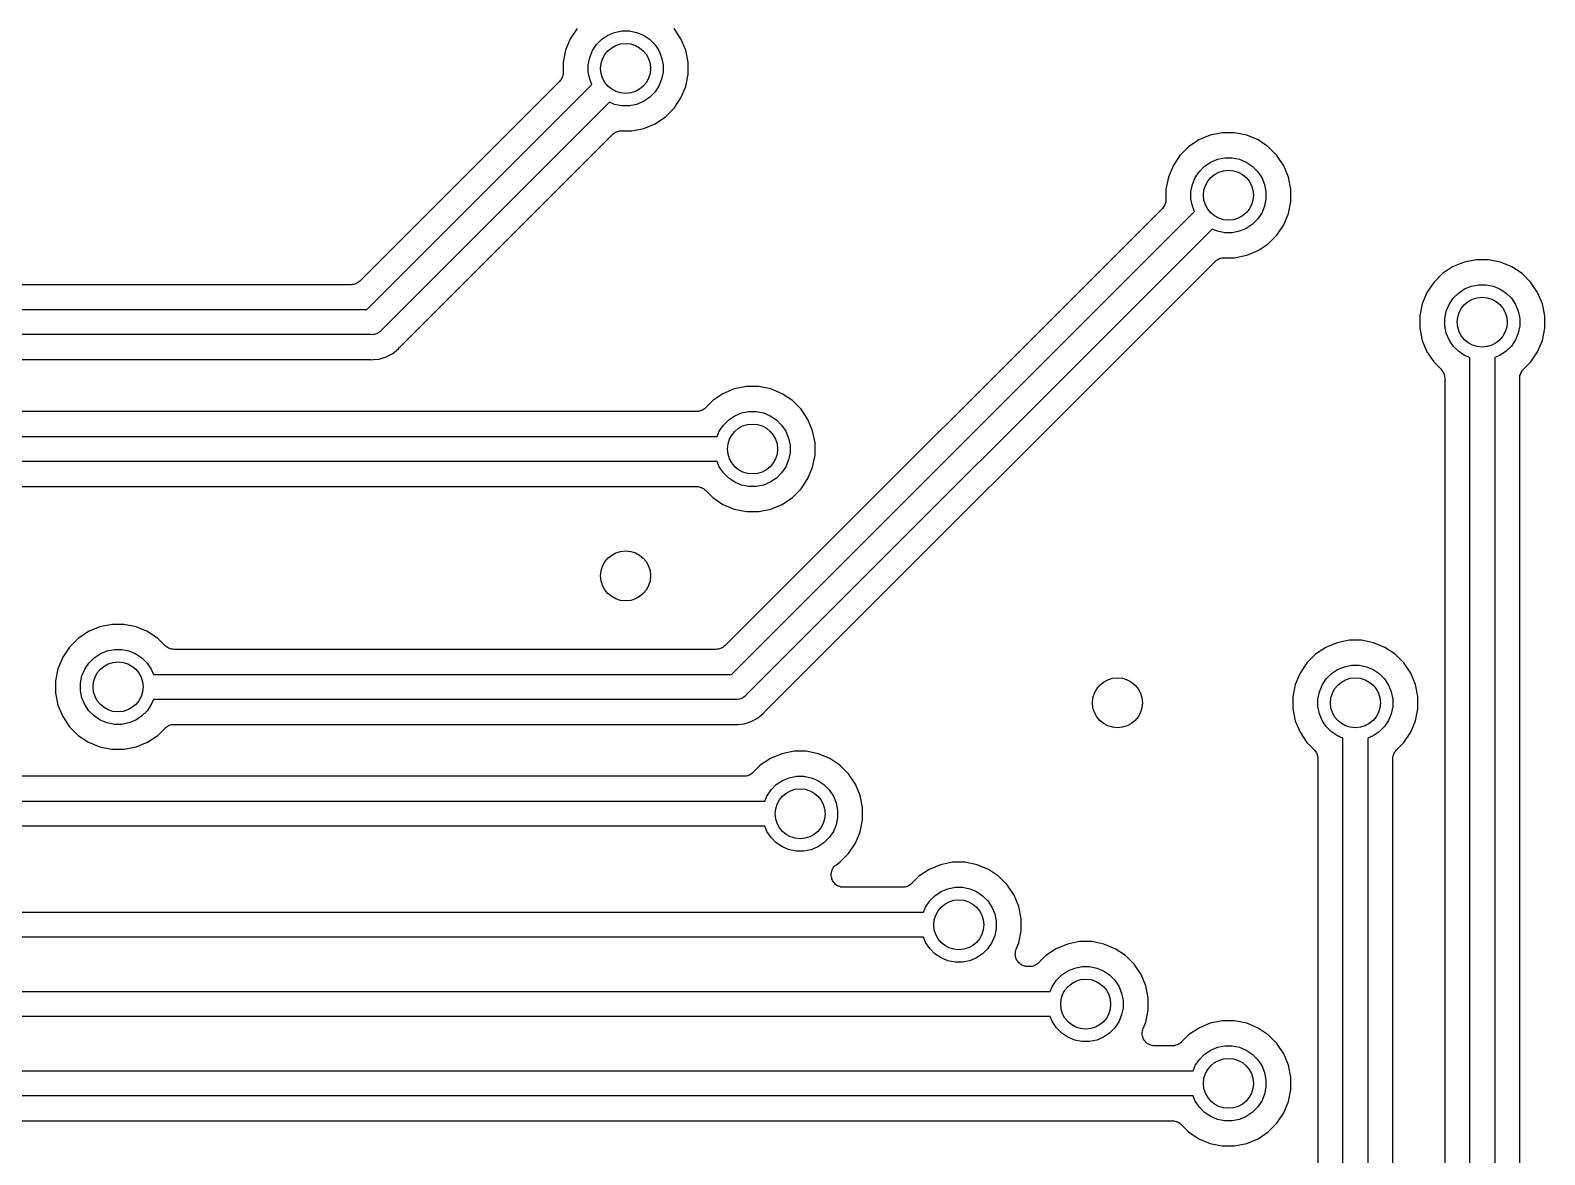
# Model space of a CAD drawing. Extents: x 49 to 143, y -158 to -38.
# Drawn here: x 98.61 to 110.74, y -99.38 to -90.37 of the extents above; entities that cross this region are included whole.
import ezdxf

# ---------------------------------------------------------------- set-up
doc = ezdxf.new("R2010")
doc.units = 0
doc.layers.add('BLACK', color=7, linetype='CONTINUOUS')

msp = doc.modelspace()

# ---------------------------------------------------------------- linework, layer by layer
at = {"layer": 'BLACK', "linetype": 'CONTINUOUS'}
for p, q in [((102.935, -90.4412), (102.897, -90.5322)), ((102.99, -90.3593), (102.935, -90.4412)), ((103.145, -90.4868), (103.187, -90.445)), ((103.187, -90.445), (103.236, -90.4121)), ((103.236, -90.4121), (103.29, -90.3895)), ((103.29, -90.3895), (103.348, -90.378)), ((103.348, -90.378), (103.408, -90.378)), ((103.408, -90.378), (103.466, -90.3895)), ((103.466, -90.3895), (103.52, -90.4121)), ((103.52, -90.4121), (103.569, -90.445)), ((103.569, -90.445), (103.611, -90.4868)), ((103.821, -90.4412), (103.766, -90.3593)), ((103.859, -90.5322), (103.821, -90.4412)), ((102.897, -90.5322), (102.878, -90.6288)), ((103.09, -90.5905), (103.112, -90.5359)), ((103.112, -90.5359), (103.145, -90.4868)), ((103.611, -90.4868), (103.644, -90.5359)), ((103.644, -90.5359), (103.666, -90.5905)), ((103.878, -90.6288), (103.859, -90.5322)), ((102.878, -90.6288), (102.878, -90.7123)), ((103.078, -90.6485), (103.09, -90.5905)), ((103.078, -90.7075), (103.078, -90.6485)), ((103.666, -90.5905), (103.678, -90.6485)), ((103.678, -90.6485), (103.678, -90.7075)), ((103.878, -90.7272), (103.878, -90.6288)), ((102.849, -90.783), (101.251, -92.3807)), ((101.305, -92.61), (103.107, -90.8076)), ((102.855, -90.7759), (102.849, -90.783)), ((102.861, -90.7688), (102.855, -90.7759)), ((102.865, -90.7598), (102.861, -90.7679)), ((102.861, -90.7679), (102.861, -90.7684)), ((102.861, -90.7684), (102.861, -90.7688)), ((102.87, -90.7517), (102.865, -90.7598)), ((102.873, -90.7419), (102.87, -90.7507)), ((102.87, -90.7507), (102.87, -90.7512)), ((102.87, -90.7512), (102.87, -90.7517)), ((102.876, -90.7331), (102.873, -90.7419)), ((102.877, -90.7229), (102.876, -90.7321)), ((102.876, -90.7321), (102.876, -90.7326)), ((102.876, -90.7326), (102.876, -90.7331)), ((102.878, -90.7137), (102.877, -90.7229)), ((102.878, -90.7123), (102.878, -90.7126)), ((102.878, -90.7126), (102.878, -90.7127)), ((102.878, -90.7127), (102.878, -90.7127)), ((102.878, -90.7127), (102.878, -90.7137)), ((103.09, -90.7655), (103.078, -90.7075)), ((103.107, -90.8076), (103.09, -90.7655)), ((103.666, -90.7655), (103.644, -90.8201)), ((103.678, -90.7075), (103.666, -90.7655)), ((103.859, -90.8238), (103.878, -90.7272)), ((103.569, -90.911), (103.52, -90.9439)), ((103.611, -90.8692), (103.569, -90.911)), ((103.644, -90.8201), (103.611, -90.8692)), ((103.766, -90.9967), (103.821, -90.9148)), ((103.821, -90.9148), (103.859, -90.8238)), ((103.248, -90.949), (101.42, -92.7772)), ((103.29, -90.9665), (103.248, -90.949)), ((103.348, -90.978), (103.29, -90.9665)), ((103.408, -90.978), (103.348, -90.978)), ((103.466, -90.9665), (103.408, -90.978)), ((103.52, -90.9439), (103.466, -90.9665)), ((103.697, -91.0664), (103.766, -90.9967)), ((103.427, -91.178), (103.524, -91.1588)), ((103.524, -91.1588), (103.615, -91.1211)), ((103.615, -91.1211), (103.697, -91.0664)), ((101.572, -92.9082), (103.273, -91.2073)), ((103.273, -91.207), (103.274, -91.2063)), ((103.273, -91.2071), (103.273, -91.207)), ((103.273, -91.207), (103.273, -91.207)), ((103.273, -91.2073), (103.273, -91.2071)), ((103.274, -91.2063), (103.281, -91.2005)), ((103.281, -91.2005), (103.288, -91.1947)), ((103.288, -91.1947), (103.289, -91.1945)), ((103.289, -91.1941), (103.297, -91.1899)), ((103.289, -91.1945), (103.289, -91.1941)), ((103.297, -91.1899), (103.306, -91.1855)), ((103.306, -91.1854), (103.307, -91.1852)), ((103.306, -91.1855), (103.306, -91.1854)), ((103.307, -91.1852), (103.315, -91.1826)), ((103.315, -91.1826), (103.324, -91.1799)), ((103.324, -91.1799), (103.325, -91.1799)), ((103.325, -91.1797), (103.334, -91.1789)), ((103.325, -91.1799), (103.325, -91.1797)), ((103.334, -91.1789), (103.344, -91.178)), ((103.344, -91.178), (103.427, -91.178)), ((107.967, -91.2509), (107.885, -91.3056)), ((108.058, -91.2132), (107.967, -91.2509)), ((108.155, -91.194), (108.058, -91.2132)), ((108.253, -91.194), (108.155, -91.194)), ((108.35, -91.2132), (108.253, -91.194)), ((108.441, -91.2509), (108.35, -91.2132)), ((108.523, -91.3056), (108.441, -91.2509)), ((107.816, -91.3753), (107.761, -91.4572)), ((107.885, -91.3056), (107.816, -91.3753)), ((108.062, -91.4282), (108.116, -91.4055)), ((108.116, -91.4055), (108.174, -91.394)), ((108.174, -91.394), (108.234, -91.394)), ((108.234, -91.394), (108.292, -91.4055)), ((108.292, -91.4055), (108.346, -91.4282)), ((108.592, -91.3753), (108.523, -91.3056)), ((108.647, -91.4572), (108.592, -91.3753)), ((107.761, -91.4572), (107.723, -91.5482)), ((107.938, -91.5519), (107.971, -91.5028)), ((107.971, -91.5028), (108.013, -91.461)), ((108.013, -91.461), (108.062, -91.4282)), ((108.346, -91.4282), (108.395, -91.461)), ((108.395, -91.461), (108.437, -91.5028)), ((108.437, -91.5028), (108.47, -91.5519)), ((108.685, -91.5482), (108.647, -91.4572)), ((107.723, -91.5482), (107.704, -91.6448)), ((107.704, -91.6448), (107.704, -91.7283)), ((107.904, -91.6645), (107.916, -91.6065)), ((107.916, -91.6065), (107.938, -91.5519)), ((108.47, -91.5519), (108.492, -91.6065)), ((108.492, -91.6065), (108.504, -91.6645)), ((108.704, -91.6448), (108.685, -91.5482)), ((108.704, -91.7433), (108.704, -91.6448)), ((107.691, -91.7758), (107.687, -91.784)), ((107.696, -91.7677), (107.691, -91.7758)), ((107.699, -91.7579), (107.696, -91.7668)), ((107.696, -91.7668), (107.696, -91.7672)), ((107.696, -91.7672), (107.696, -91.7677)), ((107.702, -91.7491), (107.699, -91.7579)), ((107.703, -91.7389), (107.702, -91.7481)), ((107.702, -91.7481), (107.702, -91.7486)), ((107.702, -91.7486), (107.702, -91.7491)), ((107.704, -91.7297), (107.703, -91.7389)), ((107.704, -91.7283), (107.704, -91.7287)), ((107.704, -91.7287), (107.704, -91.7287)), ((107.704, -91.7287), (107.704, -91.7287)), ((107.704, -91.7287), (107.704, -91.7297)), ((107.904, -91.7236), (107.904, -91.6645)), ((107.916, -91.7815), (107.904, -91.7236)), ((107.933, -91.8236), (107.916, -91.7815)), ((108.492, -91.7815), (108.47, -91.8361)), ((108.504, -91.7236), (108.492, -91.7815)), ((108.504, -91.6645), (108.504, -91.7236)), ((108.685, -91.8399), (108.704, -91.7433)), ((107.675, -91.799), (104.172, -95.3017)), ((104.226, -95.531), (107.933, -91.8236)), ((107.681, -91.7919), (107.675, -91.799)), ((107.687, -91.7848), (107.681, -91.7919)), ((107.687, -91.784), (107.687, -91.7844)), ((107.687, -91.7844), (107.687, -91.7848)), ((108.437, -91.8852), (108.395, -91.927)), ((108.47, -91.8361), (108.437, -91.8852)), ((108.647, -91.9308), (108.685, -91.8399)), ((108.074, -91.965), (104.341, -95.6982)), ((108.116, -91.9825), (108.074, -91.965)), ((108.174, -91.994), (108.116, -91.9825)), ((108.234, -91.994), (108.174, -91.994)), ((108.292, -91.9825), (108.234, -91.994)), ((108.346, -91.9599), (108.292, -91.9825)), ((108.395, -91.927), (108.346, -91.9599)), ((108.523, -92.0824), (108.592, -92.0127)), ((108.592, -92.0127), (108.647, -91.9308)), ((108.35, -92.1748), (108.441, -92.1371)), ((108.441, -92.1371), (108.523, -92.0824)), ((104.493, -95.8292), (108.099, -92.2233)), ((108.099, -92.223), (108.1, -92.2223)), ((108.099, -92.2231), (108.099, -92.223)), ((108.099, -92.2233), (108.099, -92.2231)), ((108.099, -92.2231), (108.099, -92.2231)), ((108.1, -92.2223), (108.107, -92.2166)), ((108.107, -92.2166), (108.114, -92.2107)), ((108.114, -92.2107), (108.115, -92.2105)), ((108.115, -92.2101), (108.123, -92.2059)), ((108.115, -92.2105), (108.115, -92.2101)), ((108.123, -92.2059), (108.132, -92.2016)), ((108.132, -92.2014), (108.133, -92.2012)), ((108.132, -92.2016), (108.132, -92.2014)), ((108.133, -92.2012), (108.141, -92.1986)), ((108.141, -92.1986), (108.15, -92.1959)), ((108.15, -92.1959), (108.151, -92.1959)), ((108.151, -92.1957), (108.16, -92.1949)), ((108.151, -92.1959), (108.151, -92.1957)), ((108.16, -92.1949), (108.17, -92.194)), ((108.17, -92.194), (108.253, -92.194)), ((108.253, -92.194), (108.35, -92.1748)), ((110.09, -92.2292), (109.999, -92.2669)), ((110.187, -92.21), (110.09, -92.2292)), ((110.285, -92.21), (110.187, -92.21)), ((110.382, -92.2292), (110.285, -92.21)), ((110.473, -92.2669), (110.382, -92.2292)), ((101.243, -92.3875), (101.236, -92.3933)), ((101.25, -92.3817), (101.243, -92.3875)), ((101.251, -92.381), (101.25, -92.3817)), ((101.251, -92.3807), (101.251, -92.3809)), ((101.251, -92.3809), (101.251, -92.381)), ((101.251, -92.381), (101.251, -92.381)), ((109.917, -92.3216), (109.848, -92.3913)), ((109.999, -92.2669), (109.917, -92.3216)), ((110.555, -92.3216), (110.473, -92.2669)), ((110.624, -92.3913), (110.555, -92.3216)), ((101.18, -92.41), (97.2225, -92.41)), ((101.19, -92.4091), (101.18, -92.41)), ((101.199, -92.4083), (101.19, -92.4091)), ((101.2, -92.4081), (101.199, -92.4081)), ((101.199, -92.4081), (101.199, -92.4083)), ((101.209, -92.4054), (101.2, -92.4081)), ((101.217, -92.4028), (101.209, -92.4054)), ((101.218, -92.4026), (101.217, -92.4028)), ((101.227, -92.3981), (101.218, -92.4025)), ((101.218, -92.4025), (101.218, -92.4026)), ((101.235, -92.3939), (101.227, -92.3981)), ((101.236, -92.3933), (101.235, -92.3935)), ((101.235, -92.3935), (101.235, -92.3939)), ((109.793, -92.4732), (109.755, -92.5642)), ((109.848, -92.3913), (109.793, -92.4732)), ((110.003, -92.5188), (110.045, -92.477)), ((110.045, -92.477), (110.094, -92.4441)), ((110.094, -92.4441), (110.148, -92.4215)), ((110.148, -92.4215), (110.206, -92.41)), ((110.206, -92.41), (110.266, -92.41)), ((110.266, -92.41), (110.324, -92.4215)), ((110.324, -92.4215), (110.378, -92.4441)), ((110.378, -92.4441), (110.427, -92.477)), ((110.427, -92.477), (110.469, -92.5188)), ((110.679, -92.4732), (110.624, -92.3913)), ((110.717, -92.5642), (110.679, -92.4732)), ((97.0573, -92.61), (101.305, -92.61)), ((109.755, -92.5642), (109.736, -92.6608)), ((109.936, -92.6805), (109.948, -92.6225)), ((109.948, -92.6225), (109.97, -92.5679)), ((109.97, -92.5679), (110.003, -92.5188)), ((110.469, -92.5188), (110.502, -92.5679)), ((110.502, -92.5679), (110.524, -92.6225)), ((110.524, -92.6225), (110.536, -92.6805)), ((110.736, -92.6608), (110.717, -92.5642)), ((109.736, -92.6608), (109.736, -92.7592)), ((109.936, -92.7395), (109.936, -92.6805)), ((109.948, -92.7975), (109.936, -92.7395)), ((110.536, -92.7395), (110.524, -92.7975)), ((110.536, -92.6805), (110.536, -92.7395)), ((110.736, -92.7592), (110.736, -92.6608)), ((101.341, -92.81), (97.0573, -92.81)), ((101.346, -92.8105), (101.341, -92.81)), ((101.351, -92.81), (101.346, -92.8105)), ((101.366, -92.8086), (101.351, -92.81)), ((101.351, -92.81), (101.351, -92.81)), ((101.384, -92.8028), (101.366, -92.8086)), ((101.402, -92.7935), (101.384, -92.8028)), ((101.417, -92.7811), (101.402, -92.7935)), ((101.42, -92.7772), (101.417, -92.7811)), ((109.736, -92.7592), (109.755, -92.8558)), ((109.755, -92.8558), (109.793, -92.9468)), ((109.97, -92.8521), (109.948, -92.7975)), ((110.003, -92.9012), (109.97, -92.8521)), ((110.502, -92.8521), (110.469, -92.9012)), ((110.524, -92.7975), (110.502, -92.8521)), ((110.679, -92.9468), (110.717, -92.8558)), ((110.717, -92.8558), (110.736, -92.7592)), ((101.405, -93.0057), (101.461, -92.9885)), ((101.461, -92.9885), (101.513, -92.9606)), ((101.513, -92.9606), (101.559, -92.9232)), ((101.559, -92.9232), (101.565, -92.9155)), ((101.565, -92.9155), (101.566, -92.9144)), ((101.566, -92.9144), (101.569, -92.9115)), ((101.569, -92.9115), (101.572, -92.9082)), ((109.793, -92.9468), (109.848, -93.0287)), ((110.045, -92.943), (110.003, -92.9012)), ((110.094, -92.9759), (110.045, -92.943)), ((110.136, -92.9933), (110.094, -92.9759)), ((110.136, -100.162), (110.136, -92.9933)), ((110.378, -92.9759), (110.336, -92.9933)), ((110.336, -92.9933), (110.336, -100.198)), ((110.427, -92.943), (110.378, -92.9759)), ((110.469, -92.9012), (110.427, -92.943)), ((110.624, -93.0287), (110.679, -92.9468)), ((97.2225, -93.01), (101.326, -93.01)), ((101.326, -93.01), (101.328, -93.01)), ((101.328, -93.01), (101.332, -93.0105)), ((101.332, -93.0105), (101.336, -93.0105)), ((101.336, -93.0105), (101.346, -93.0115)), ((101.346, -93.0115), (101.356, -93.0105)), ((101.356, -93.0105), (101.405, -93.0057)), ((101.356, -93.0105), (101.356, -93.0105)), ((109.848, -93.0287), (109.907, -93.0878)), ((109.907, -93.0878), (109.907, -93.0881)), ((109.907, -93.0881), (109.907, -93.0881)), ((109.907, -93.0881), (109.907, -93.0881)), ((109.907, -93.0881), (109.908, -93.0888)), ((109.908, -93.0888), (109.913, -93.096)), ((109.913, -93.096), (109.919, -93.1032)), ((109.919, -93.1032), (109.92, -93.1037)), ((109.92, -93.1037), (109.92, -93.1041)), ((109.92, -93.1041), (109.924, -93.1122)), ((109.924, -93.1122), (109.928, -93.1204)), ((110.544, -93.1191), (110.549, -93.111)), ((110.549, -93.111), (110.553, -93.1029)), ((110.553, -93.102), (110.559, -93.095)), ((110.553, -93.1025), (110.553, -93.102)), ((110.553, -93.1029), (110.553, -93.1025)), ((110.559, -93.095), (110.565, -93.0878)), ((110.565, -93.0878), (110.624, -93.0287)), ((104.345, -93.226), (104.248, -93.2452)), ((104.443, -93.226), (104.345, -93.226)), ((104.54, -93.2452), (104.443, -93.226)), ((109.928, -93.1204), (109.929, -93.1209)), ((109.929, -93.1209), (109.929, -93.1214)), ((109.929, -93.1214), (109.931, -93.1303)), ((109.931, -93.1303), (109.934, -93.1391)), ((109.934, -93.1391), (109.934, -93.1396)), ((109.934, -93.1396), (109.934, -93.1401)), ((109.934, -93.1401), (109.935, -93.1493)), ((109.935, -93.1493), (109.936, -93.1585)), ((109.936, -93.1585), (109.936, -100.037)), ((110.536, -93.1571), (110.537, -93.1479)), ((110.536, -93.1582), (110.536, -93.1571)), ((110.536, -93.1585), (110.536, -93.1582)), ((110.536, -93.1582), (110.536, -93.1582)), ((110.536, -93.1582), (110.536, -93.1582)), ((110.536, -100.183), (110.536, -93.1585)), ((110.537, -93.1479), (110.538, -93.1388)), ((110.538, -93.1377), (110.541, -93.1289)), ((110.538, -93.1383), (110.538, -93.1377)), ((110.538, -93.1388), (110.538, -93.1383)), ((110.541, -93.1289), (110.544, -93.1201)), ((110.544, -93.1196), (110.544, -93.1191)), ((110.544, -93.1201), (110.544, -93.1196)), ((104.075, -93.3376), (104.016, -93.3967)), ((104.157, -93.2829), (104.075, -93.3376)), ((104.248, -93.2452), (104.157, -93.2829)), ((104.631, -93.2829), (104.54, -93.2452)), ((104.713, -93.3376), (104.631, -93.2829)), ((104.782, -93.4073), (104.713, -93.3376)), ((103.945, -93.426), (92.2695, -93.426)), ((103.955, -93.4251), (103.945, -93.426)), ((103.964, -93.4243), (103.955, -93.4251)), ((103.965, -93.4241), (103.964, -93.4241)), ((103.964, -93.4241), (103.964, -93.4243)), ((103.974, -93.4214), (103.965, -93.4241)), ((103.983, -93.4188), (103.974, -93.4214)), ((103.984, -93.4185), (103.983, -93.4186)), ((103.983, -93.4186), (103.983, -93.4188)), ((103.992, -93.4141), (103.984, -93.4185)), ((104, -93.4099), (103.992, -93.4141)), ((104.001, -93.4093), (104, -93.4095)), ((104, -93.4095), (104, -93.4099)), ((104.008, -93.4035), (104.001, -93.4093)), ((104.015, -93.3977), (104.008, -93.4035)), ((104.016, -93.397), (104.015, -93.3977)), ((104.016, -93.3967), (104.016, -93.3969)), ((104.016, -93.3969), (104.016, -93.397)), ((104.016, -93.397), (104.016, -93.397)), ((104.203, -93.493), (104.252, -93.4601)), ((104.252, -93.4601), (104.306, -93.4375)), ((104.306, -93.4375), (104.364, -93.426)), ((104.364, -93.426), (104.424, -93.426)), ((104.424, -93.426), (104.482, -93.4375)), ((104.482, -93.4375), (104.536, -93.4601)), ((104.536, -93.4601), (104.585, -93.493)), ((104.837, -93.4892), (104.782, -93.4073)), ((104.111, -93.626), (104.128, -93.5839)), ((104.128, -93.5839), (104.161, -93.5348)), ((104.161, -93.5348), (104.203, -93.493)), ((104.585, -93.493), (104.627, -93.5348)), ((104.627, -93.5348), (104.66, -93.5839)), ((104.66, -93.5839), (104.682, -93.6385)), ((104.875, -93.5802), (104.837, -93.4892)), ((104.894, -93.6768), (104.875, -93.5802)), ((92.1043, -93.626), (104.111, -93.626)), ((104.682, -93.6385), (104.694, -93.6965)), ((104.694, -93.6965), (104.694, -93.7555)), ((104.894, -93.7752), (104.894, -93.6768)), ((104.111, -93.826), (92.1043, -93.826)), ((104.128, -93.8681), (104.111, -93.826)), ((104.682, -93.8135), (104.66, -93.8681)), ((104.694, -93.7555), (104.682, -93.8135)), ((104.875, -93.8718), (104.894, -93.7752)), ((104.161, -93.9172), (104.128, -93.8681)), ((104.203, -93.959), (104.161, -93.9172)), ((104.252, -93.9919), (104.203, -93.959)), ((104.585, -93.959), (104.536, -93.9919)), ((104.627, -93.9172), (104.585, -93.959)), ((104.66, -93.8681), (104.627, -93.9172)), ((104.782, -94.0447), (104.837, -93.9628)), ((104.837, -93.9628), (104.875, -93.8718)), ((92.2695, -94.026), (103.945, -94.026)), ((103.945, -94.026), (103.946, -94.026)), ((103.946, -94.026), (103.946, -94.026)), ((103.946, -94.026), (103.946, -94.026)), ((103.946, -94.026), (103.947, -94.026)), ((103.947, -94.026), (103.956, -94.027)), ((103.956, -94.027), (103.965, -94.028)), ((103.965, -94.028), (103.966, -94.0281)), ((103.966, -94.0281), (103.966, -94.0282)), ((103.966, -94.0282), (103.975, -94.031)), ((103.975, -94.031), (103.984, -94.0337)), ((103.984, -94.0337), (103.984, -94.0339)), ((103.984, -94.0339), (103.985, -94.0341)), ((103.985, -94.0341), (103.993, -94.0385)), ((103.993, -94.0385), (104.001, -94.0429)), ((104.001, -94.0429), (104.002, -94.0432)), ((104.002, -94.0432), (104.002, -94.0435)), ((104.002, -94.0435), (104.009, -94.0494)), ((104.009, -94.0494), (104.016, -94.0553)), ((104.016, -94.0553), (104.075, -94.1144)), ((104.306, -94.0145), (104.252, -93.9919)), ((104.364, -94.026), (104.306, -94.0145)), ((104.424, -94.026), (104.364, -94.026)), ((104.482, -94.0145), (104.424, -94.026)), ((104.536, -93.9919), (104.482, -94.0145)), ((104.713, -94.1144), (104.782, -94.0447)), ((104.075, -94.1144), (104.157, -94.1691)), ((104.157, -94.1691), (104.248, -94.2068)), ((104.54, -94.2068), (104.631, -94.1691)), ((104.631, -94.1691), (104.713, -94.1144)), ((104.248, -94.2068), (104.345, -94.226)), ((104.345, -94.226), (104.443, -94.226)), ((104.443, -94.226), (104.54, -94.2068)), ((99.1682, -95.1502), (99.0772, -95.1879)), ((99.2648, -95.131), (99.1682, -95.1502)), ((99.3632, -95.131), (99.2648, -95.131)), ((99.4598, -95.1502), (99.3632, -95.131)), ((99.5508, -95.1879), (99.4598, -95.1502)), ((98.9953, -95.2426), (98.9256, -95.3123)), ((99.0772, -95.1879), (98.9953, -95.2426)), ((99.6327, -95.2426), (99.5508, -95.1879)), ((99.6918, -95.3017), (99.6327, -95.2426)), ((109.074, -95.2772), (108.983, -95.3149)), ((109.171, -95.258), (109.074, -95.2772)), ((109.269, -95.258), (109.171, -95.258)), ((109.366, -95.2772), (109.269, -95.258)), ((109.457, -95.3149), (109.366, -95.2772)), ((98.8709, -95.3942), (98.8332, -95.4852)), ((98.9256, -95.3123), (98.8709, -95.3942)), ((99.081, -95.4398), (99.1228, -95.398)), ((99.1228, -95.398), (99.1719, -95.3651)), ((99.1719, -95.3651), (99.2265, -95.3425)), ((99.2265, -95.3425), (99.2845, -95.331)), ((99.2845, -95.331), (99.3435, -95.331)), ((99.3435, -95.331), (99.4015, -95.3425)), ((99.4015, -95.3425), (99.4561, -95.3651)), ((99.4561, -95.3651), (99.5052, -95.398)), ((99.5052, -95.398), (99.547, -95.4398)), ((99.699, -95.3076), (99.6918, -95.3017)), ((99.706, -95.3135), (99.699, -95.3076)), ((99.7065, -95.3138), (99.706, -95.3135)), ((99.7069, -95.3141), (99.7065, -95.3138)), ((99.7151, -95.3185), (99.7069, -95.3141)), ((99.7231, -95.3229), (99.7151, -95.3185)), ((99.7236, -95.3231), (99.7231, -95.3229)), ((99.7241, -95.3233), (99.7236, -95.3231)), ((99.7329, -95.326), (99.7241, -95.3233)), ((99.7417, -95.3288), (99.7329, -95.326)), ((99.7423, -95.3289), (99.7417, -95.3288)), ((99.7428, -95.329), (99.7423, -95.3289)), ((99.7519, -95.33), (99.7428, -95.329)), ((99.7611, -95.331), (99.7519, -95.33)), ((99.7622, -95.331), (99.7611, -95.331)), ((99.7625, -95.331), (99.7622, -95.331)), ((99.7622, -95.331), (99.7622, -95.331)), ((99.7622, -95.331), (99.7622, -95.331)), ((104.101, -95.331), (99.7625, -95.331)), ((104.111, -95.3301), (104.101, -95.331)), ((104.12, -95.3293), (104.111, -95.3301)), ((104.121, -95.3291), (104.12, -95.3291)), ((104.12, -95.3291), (104.12, -95.3293)), ((104.13, -95.3264), (104.121, -95.3291)), ((104.138, -95.3238), (104.13, -95.3264)), ((104.139, -95.3236), (104.138, -95.3238)), ((104.148, -95.3191), (104.139, -95.3235)), ((104.139, -95.3235), (104.139, -95.3236)), ((104.156, -95.3149), (104.148, -95.3191)), ((104.157, -95.3143), (104.156, -95.3145)), ((104.156, -95.3145), (104.156, -95.3149)), ((104.164, -95.3085), (104.157, -95.3143)), ((104.171, -95.3027), (104.164, -95.3085)), ((104.172, -95.302), (104.171, -95.3027)), ((104.172, -95.3017), (104.172, -95.3019)), ((104.172, -95.3019), (104.172, -95.302)), ((104.172, -95.302), (104.172, -95.302)), ((108.901, -95.3696), (108.832, -95.4393)), ((108.983, -95.3149), (108.901, -95.3696)), ((109.539, -95.3696), (109.457, -95.3149)), ((109.608, -95.4393), (109.539, -95.3696)), ((98.8332, -95.4852), (98.814, -95.5818)), ((99.0255, -95.5435), (99.0481, -95.4889)), ((99.0481, -95.4889), (99.081, -95.4398)), ((99.547, -95.4398), (99.5799, -95.4889)), ((99.5799, -95.4889), (99.5973, -95.531)), ((99.5973, -95.531), (104.226, -95.531)), ((108.777, -95.5212), (108.739, -95.6122)), ((108.832, -95.4393), (108.777, -95.5212)), ((108.987, -95.5668), (109.029, -95.525)), ((109.029, -95.525), (109.078, -95.4921)), ((109.078, -95.4921), (109.132, -95.4695)), ((109.132, -95.4695), (109.19, -95.458)), ((109.19, -95.458), (109.25, -95.458)), ((109.25, -95.458), (109.308, -95.4695)), ((109.308, -95.4695), (109.362, -95.4921)), ((109.362, -95.4921), (109.411, -95.525)), ((109.411, -95.525), (109.453, -95.5668)), ((109.663, -95.5212), (109.608, -95.4393)), ((109.701, -95.6122), (109.663, -95.5212)), ((98.814, -95.5818), (98.814, -95.6802)), ((99.014, -95.6015), (99.0255, -95.5435)), ((99.014, -95.6605), (99.014, -95.6015)), ((99.0255, -95.7185), (99.014, -95.6605)), ((108.739, -95.6122), (108.72, -95.7088)), ((108.932, -95.6705), (108.954, -95.6159)), ((108.954, -95.6159), (108.987, -95.5668)), ((109.453, -95.5668), (109.486, -95.6159)), ((109.486, -95.6159), (109.508, -95.6705)), ((109.72, -95.7088), (109.701, -95.6122)), ((98.814, -95.6802), (98.8332, -95.7768)), ((98.8332, -95.7768), (98.8709, -95.8678)), ((99.0481, -95.7731), (99.0255, -95.7185)), ((99.081, -95.8222), (99.0481, -95.7731)), ((99.5799, -95.7731), (99.547, -95.8222)), ((99.5973, -95.731), (99.5799, -95.7731)), ((104.262, -95.731), (99.5973, -95.731)), ((104.267, -95.7315), (104.262, -95.731)), ((104.272, -95.731), (104.267, -95.7315)), ((104.287, -95.7296), (104.272, -95.731)), ((104.272, -95.731), (104.272, -95.731)), ((104.305, -95.7238), (104.287, -95.7296)), ((104.323, -95.7145), (104.305, -95.7238)), ((104.338, -95.7021), (104.323, -95.7145)), ((104.341, -95.6982), (104.338, -95.7021)), ((108.72, -95.7088), (108.72, -95.8072)), ((108.92, -95.7285), (108.932, -95.6705)), ((108.92, -95.7875), (108.92, -95.7285)), ((109.508, -95.6705), (109.52, -95.7285)), ((109.52, -95.7285), (109.52, -95.7875)), ((109.72, -95.8072), (109.72, -95.7088)), ((98.8709, -95.8678), (98.9256, -95.9497)), ((99.1228, -95.864), (99.081, -95.8222)), ((99.1719, -95.8969), (99.1228, -95.864)), ((99.2265, -95.9195), (99.1719, -95.8969)), ((99.4561, -95.8969), (99.4015, -95.9195)), ((99.5052, -95.864), (99.4561, -95.8969)), ((99.547, -95.8222), (99.5052, -95.864)), ((104.382, -95.9095), (104.434, -95.8816)), ((104.434, -95.8816), (104.48, -95.8442)), ((104.48, -95.8442), (104.486, -95.8365)), ((104.486, -95.8365), (104.487, -95.8354)), ((104.487, -95.8354), (104.49, -95.8325)), ((104.49, -95.8325), (104.493, -95.8292)), ((108.72, -95.8072), (108.739, -95.9038)), ((108.739, -95.9038), (108.777, -95.9948)), ((108.932, -95.8455), (108.92, -95.7875)), ((108.954, -95.9001), (108.932, -95.8455)), ((108.987, -95.9492), (108.954, -95.9001)), ((109.486, -95.9001), (109.453, -95.9492)), ((109.508, -95.8455), (109.486, -95.9001)), ((109.52, -95.7875), (109.508, -95.8455)), ((109.663, -95.9948), (109.701, -95.9038)), ((109.701, -95.9038), (109.72, -95.8072)), ((98.9256, -95.9497), (98.9953, -96.0194)), ((98.9953, -96.0194), (99.0772, -96.0741)), ((99.2845, -95.931), (99.2265, -95.9195)), ((99.3435, -95.931), (99.2845, -95.931)), ((99.4015, -95.9195), (99.3435, -95.931)), ((99.5508, -96.0741), (99.6327, -96.0194)), ((99.6327, -96.0194), (99.6918, -95.9603)), ((99.6918, -95.9603), (99.6921, -95.9601)), ((99.6921, -95.96), (99.6928, -95.9593)), ((99.6921, -95.9601), (99.6921, -95.96)), ((99.6921, -95.96), (99.6921, -95.96)), ((99.6928, -95.9593), (99.7, -95.9535)), ((99.7, -95.9535), (99.7072, -95.9477)), ((99.7072, -95.9477), (99.7077, -95.9475)), ((99.7077, -95.9475), (99.7081, -95.9471)), ((99.7081, -95.9471), (99.7163, -95.9429)), ((99.7163, -95.9429), (99.7244, -95.9385)), ((99.7244, -95.9385), (99.7249, -95.9384)), ((99.7249, -95.9384), (99.7254, -95.9382)), ((99.7254, -95.9382), (99.7343, -95.9356)), ((99.7343, -95.9356), (99.7431, -95.9329)), ((99.7431, -95.9329), (99.7436, -95.9329)), ((99.7436, -95.9329), (99.7441, -95.9327)), ((99.7441, -95.9327), (99.7533, -95.9319)), ((99.7533, -95.9319), (99.7625, -95.931)), ((99.7625, -95.931), (104.247, -95.931)), ((104.247, -95.931), (104.249, -95.931)), ((104.249, -95.931), (104.253, -95.9315)), ((104.253, -95.9315), (104.257, -95.9315)), ((104.257, -95.9315), (104.267, -95.9325)), ((104.267, -95.9325), (104.277, -95.9315)), ((104.277, -95.9315), (104.326, -95.9267)), ((104.277, -95.9315), (104.277, -95.9315)), ((104.326, -95.9267), (104.382, -95.9095)), ((108.777, -95.9948), (108.832, -96.0767)), ((109.029, -95.991), (108.987, -95.9492)), ((109.078, -96.0239), (109.029, -95.991)), ((109.12, -96.0413), (109.078, -96.0239)), ((109.362, -96.0239), (109.32, -96.0413)), ((109.411, -95.991), (109.362, -96.0239)), ((109.453, -95.9492), (109.411, -95.991)), ((109.608, -96.0767), (109.663, -95.9948)), ((99.0772, -96.0741), (99.1682, -96.1118)), ((99.1682, -96.1118), (99.2648, -96.131)), ((99.2648, -96.131), (99.3632, -96.131)), ((99.3632, -96.131), (99.4598, -96.1118)), ((99.4598, -96.1118), (99.5508, -96.0741)), ((108.832, -96.0767), (108.891, -96.1358)), ((108.891, -96.1358), (108.891, -96.1361)), ((108.891, -96.1361), (108.891, -96.1361)), ((108.891, -96.1361), (108.891, -96.1361)), ((108.891, -96.1361), (108.892, -96.1368)), ((108.892, -96.1368), (108.897, -96.144)), ((108.897, -96.144), (108.903, -96.1512)), ((109.12, -99.8787), (109.12, -96.0413)), ((109.32, -96.0413), (109.32, -99.9153)), ((109.537, -96.15), (109.543, -96.143)), ((109.543, -96.143), (109.549, -96.1358)), ((109.549, -96.1358), (109.608, -96.0767)), ((104.456, -96.2586), (104.397, -96.3177)), ((104.538, -96.2039), (104.456, -96.2586)), ((104.629, -96.1662), (104.538, -96.2039)), ((104.726, -96.147), (104.629, -96.1662)), ((104.824, -96.147), (104.726, -96.147)), ((104.921, -96.1662), (104.824, -96.147)), ((105.012, -96.2039), (104.921, -96.1662)), ((105.094, -96.2586), (105.012, -96.2039)), ((105.163, -96.3283), (105.094, -96.2586)), ((108.903, -96.1512), (108.904, -96.1517)), ((108.904, -96.1517), (108.904, -96.1521)), ((108.904, -96.1521), (108.908, -96.1602)), ((108.908, -96.1602), (108.912, -96.1684)), ((108.912, -96.1684), (108.913, -96.1689)), ((108.913, -96.1689), (108.913, -96.1694)), ((108.913, -96.1694), (108.915, -96.1783)), ((108.915, -96.1783), (108.918, -96.1871)), ((108.918, -96.1871), (108.918, -96.1876)), ((108.918, -96.1876), (108.918, -96.1881)), ((108.918, -96.1881), (108.919, -96.1973)), ((108.919, -96.1973), (108.92, -96.2065)), ((108.92, -96.2065), (108.92, -99.7545)), ((109.52, -96.2051), (109.521, -96.1959)), ((109.52, -96.2062), (109.52, -96.2051)), ((109.52, -96.2065), (109.52, -96.2062)), ((109.52, -96.2062), (109.52, -96.2062)), ((109.52, -96.2062), (109.52, -96.2062)), ((109.52, -99.9005), (109.52, -96.2065)), ((109.521, -96.1959), (109.522, -96.1868)), ((109.522, -96.1857), (109.525, -96.1769)), ((109.522, -96.1863), (109.522, -96.1857)), ((109.522, -96.1868), (109.522, -96.1863)), ((109.525, -96.1769), (109.528, -96.1681)), ((109.528, -96.1671), (109.533, -96.159)), ((109.528, -96.1676), (109.528, -96.1671)), ((109.528, -96.1681), (109.528, -96.1676)), ((109.533, -96.159), (109.537, -96.1509)), ((109.537, -96.1505), (109.537, -96.15)), ((109.537, -96.1509), (109.537, -96.1505)), ((104.326, -96.347), (93.135, -96.347)), ((104.336, -96.3461), (104.326, -96.347)), ((104.345, -96.3453), (104.336, -96.3461)), ((104.346, -96.3451), (104.345, -96.3451)), ((104.345, -96.3451), (104.345, -96.3453)), ((104.355, -96.3424), (104.346, -96.3451)), ((104.364, -96.3398), (104.355, -96.3424)), ((104.365, -96.3395), (104.364, -96.3396)), ((104.364, -96.3396), (104.364, -96.3398)), ((104.373, -96.3351), (104.365, -96.3395)), ((104.381, -96.3309), (104.373, -96.3351)), ((104.382, -96.3303), (104.381, -96.3305)), ((104.381, -96.3305), (104.381, -96.3309)), ((104.389, -96.3245), (104.382, -96.3303)), ((104.396, -96.3187), (104.389, -96.3245)), ((104.397, -96.318), (104.396, -96.3187)), ((104.397, -96.3177), (104.397, -96.3179)), ((104.397, -96.3179), (104.397, -96.318)), ((104.397, -96.318), (104.397, -96.318)), ((104.584, -96.414), (104.633, -96.3811)), ((104.633, -96.3811), (104.688, -96.3585)), ((104.688, -96.3585), (104.745, -96.347)), ((104.745, -96.347), (104.805, -96.347)), ((104.805, -96.347), (104.863, -96.3585)), ((104.863, -96.3585), (104.917, -96.3811)), ((104.917, -96.3811), (104.966, -96.414)), ((105.218, -96.4102), (105.163, -96.3283)), ((104.492, -96.547), (104.509, -96.5049)), ((104.509, -96.5049), (104.542, -96.4558)), ((104.542, -96.4558), (104.584, -96.414)), ((104.966, -96.414), (105.008, -96.4558)), ((105.008, -96.4558), (105.041, -96.5049)), ((105.041, -96.5049), (105.063, -96.5595)), ((105.256, -96.5012), (105.218, -96.4102)), ((105.275, -96.5978), (105.256, -96.5012)), ((92.9698, -96.547), (104.492, -96.547)), ((105.063, -96.5595), (105.075, -96.6175)), ((105.075, -96.6175), (105.075, -96.6765)), ((105.275, -96.6962), (105.275, -96.5978)), ((104.492, -96.747), (92.9698, -96.747)), ((104.509, -96.7891), (104.492, -96.747)), ((105.063, -96.7345), (105.041, -96.7891)), ((105.075, -96.6765), (105.063, -96.7345)), ((105.256, -96.7928), (105.275, -96.6962)), ((104.542, -96.8382), (104.509, -96.7891)), ((104.584, -96.88), (104.542, -96.8382)), ((105.008, -96.8382), (104.966, -96.88)), ((105.041, -96.7891), (105.008, -96.8382)), ((105.218, -96.8838), (105.256, -96.7928)), ((104.633, -96.9129), (104.584, -96.88)), ((104.688, -96.9355), (104.633, -96.9129)), ((104.745, -96.947), (104.688, -96.9355)), ((104.805, -96.947), (104.745, -96.947)), ((104.863, -96.9355), (104.805, -96.947)), ((104.917, -96.9129), (104.863, -96.9355)), ((104.966, -96.88), (104.917, -96.9129)), ((105.094, -97.0354), (105.163, -96.9657)), ((105.163, -96.9657), (105.218, -96.8838)), ((105.024, -97.1253), (105.025, -97.1161)), ((105.025, -97.1159), (105.028, -97.1064)), ((105.025, -97.116), (105.025, -97.1159)), ((105.025, -97.1161), (105.025, -97.116)), ((105.028, -97.1064), (105.031, -97.0975)), ((105.031, -97.0972), (105.036, -97.0887)), ((105.031, -97.0974), (105.031, -97.0972)), ((105.031, -97.0975), (105.031, -97.0974)), ((105.036, -97.0887), (105.04, -97.0803)), ((105.04, -97.0801), (105.046, -97.0728)), ((105.04, -97.0802), (105.04, -97.0801)), ((105.04, -97.0803), (105.04, -97.0802)), ((105.046, -97.0728), (105.052, -97.0652)), ((105.052, -97.0652), (105.053, -97.0651)), ((105.053, -97.065), (105.06, -97.059)), ((105.053, -97.0651), (105.053, -97.065)), ((105.06, -97.059), (105.068, -97.0529)), ((105.068, -97.0529), (105.094, -97.0354)), ((105.808, -97.0929), (105.726, -97.1476)), ((105.899, -97.0552), (105.808, -97.0929)), ((105.996, -97.036), (105.899, -97.0552)), ((106.094, -97.036), (105.996, -97.036)), ((106.191, -97.0552), (106.094, -97.036)), ((106.282, -97.0929), (106.191, -97.0552)), ((106.364, -97.1476), (106.282, -97.0929)), ((105.023, -97.1353), (105.024, -97.1253)), ((105.023, -97.1354), (105.023, -97.1353)), ((105.023, -97.1356), (105.023, -97.1354)), ((105.024, -97.1448), (105.023, -97.1356)), ((105.025, -97.1547), (105.024, -97.1448)), ((105.025, -97.1549), (105.025, -97.1547)), ((105.025, -97.155), (105.025, -97.1549)), ((105.028, -97.1641), (105.025, -97.155)), ((105.03, -97.1735), (105.028, -97.1641)), ((105.03, -97.1736), (105.03, -97.1735)), ((105.031, -97.1737), (105.03, -97.1736)), ((105.035, -97.1824), (105.031, -97.1737)), ((105.039, -97.1908), (105.035, -97.1824)), ((105.04, -97.1909), (105.039, -97.1908)), ((105.04, -97.191), (105.04, -97.1909)), ((105.046, -97.1987), (105.04, -97.191)), ((105.052, -97.206), (105.046, -97.1987)), ((105.052, -97.2062), (105.052, -97.206)), ((105.052, -97.206), (105.052, -97.206)), ((105.059, -97.2123), (105.052, -97.2062)), ((105.067, -97.2185), (105.059, -97.2123)), ((105.067, -97.2186), (105.067, -97.2185)), ((105.067, -97.2187), (105.067, -97.2186)), ((105.075, -97.2232), (105.067, -97.2187)), ((105.084, -97.2279), (105.075, -97.2232)), ((105.084, -97.228), (105.084, -97.2279)), ((105.093, -97.2308), (105.084, -97.228)), ((105.084, -97.228), (105.084, -97.228)), ((105.102, -97.2338), (105.093, -97.2308)), ((105.103, -97.2339), (105.102, -97.2338)), ((105.102, -97.2338), (105.102, -97.2338)), ((105.112, -97.2349), (105.103, -97.2339)), ((105.122, -97.236), (105.112, -97.2349)), ((105.123, -97.236), (105.122, -97.236)), ((105.122, -97.236), (105.122, -97.236)), ((105.122, -97.236), (105.122, -97.236)), ((105.122, -97.236), (105.122, -97.236)), ((105.596, -97.236), (105.123, -97.236)), ((105.606, -97.2351), (105.596, -97.236)), ((105.615, -97.2343), (105.606, -97.2351)), ((105.616, -97.2341), (105.615, -97.2341)), ((105.615, -97.2341), (105.615, -97.2343)), ((105.625, -97.2314), (105.616, -97.2341)), ((105.634, -97.2288), (105.625, -97.2314)), ((105.635, -97.2285), (105.634, -97.2286)), ((105.634, -97.2286), (105.634, -97.2288)), ((105.643, -97.2241), (105.635, -97.2285)), ((105.651, -97.2199), (105.643, -97.2241)), ((105.652, -97.2193), (105.651, -97.2195)), ((105.651, -97.2195), (105.651, -97.2199)), ((105.659, -97.2135), (105.652, -97.2193)), ((105.666, -97.2077), (105.659, -97.2135)), ((105.667, -97.207), (105.666, -97.2077)), ((105.726, -97.1476), (105.667, -97.2067)), ((105.667, -97.2067), (105.667, -97.2069)), ((105.667, -97.2069), (105.667, -97.207)), ((105.667, -97.207), (105.667, -97.207)), ((105.957, -97.2475), (106.015, -97.236)), ((106.015, -97.236), (106.075, -97.236)), ((106.075, -97.236), (106.133, -97.2475)), ((106.433, -97.2173), (106.364, -97.1476)), ((106.488, -97.2992), (106.433, -97.2173)), ((105.779, -97.3939), (105.812, -97.3448)), ((105.812, -97.3448), (105.854, -97.303)), ((105.854, -97.303), (105.903, -97.2701)), ((105.903, -97.2701), (105.957, -97.2475)), ((106.133, -97.2475), (106.187, -97.2701)), ((106.187, -97.2701), (106.236, -97.303)), ((106.236, -97.303), (106.278, -97.3448)), ((106.278, -97.3448), (106.311, -97.3939)), ((106.526, -97.3902), (106.488, -97.2992)), ((88.9293, -97.436), (105.762, -97.436)), ((105.762, -97.436), (105.779, -97.3939)), ((106.311, -97.3939), (106.333, -97.4485)), ((106.333, -97.4485), (106.345, -97.5065)), ((106.545, -97.4868), (106.526, -97.3902)), ((106.345, -97.5655), (106.333, -97.6235)), ((106.345, -97.5065), (106.345, -97.5655)), ((106.526, -97.6818), (106.545, -97.5852)), ((106.545, -97.5852), (106.545, -97.4868)), ((105.762, -97.636), (88.9293, -97.636)), ((105.779, -97.6781), (105.762, -97.636)), ((105.812, -97.7272), (105.779, -97.6781)), ((106.311, -97.6781), (106.278, -97.7272)), ((106.333, -97.6235), (106.311, -97.6781)), ((106.505, -97.7327), (106.526, -97.6818)), ((106.915, -97.6902), (106.824, -97.7279)), ((107.012, -97.671), (106.915, -97.6902)), ((107.11, -97.671), (107.012, -97.671)), ((107.207, -97.6902), (107.11, -97.671)), ((107.298, -97.7279), (107.207, -97.6902)), ((105.854, -97.769), (105.812, -97.7272)), ((105.903, -97.8019), (105.854, -97.769)), ((105.957, -97.8245), (105.903, -97.8019)), ((106.015, -97.836), (105.957, -97.8245)), ((106.075, -97.836), (106.015, -97.836)), ((106.133, -97.8245), (106.075, -97.836)), ((106.187, -97.8019), (106.133, -97.8245)), ((106.236, -97.769), (106.187, -97.8019)), ((106.278, -97.7272), (106.236, -97.769)), ((106.497, -97.7703), (106.498, -97.7608)), ((106.497, -97.7706), (106.497, -97.7703)), ((106.497, -97.7708), (106.497, -97.7706)), ((106.498, -97.7802), (106.497, -97.7708)), ((106.498, -97.7608), (106.499, -97.7514)), ((106.499, -97.7897), (106.498, -97.7802)), ((106.499, -97.7509), (106.502, -97.7418)), ((106.499, -97.7512), (106.499, -97.7509)), ((106.499, -97.7514), (106.499, -97.7512)), ((106.499, -97.79), (106.499, -97.7897)), ((106.499, -97.7903), (106.499, -97.79)), ((106.502, -97.7993), (106.499, -97.7903)), ((106.502, -97.7418), (106.505, -97.7327)), ((106.504, -97.8085), (106.502, -97.7993)), ((106.504, -97.8087), (106.504, -97.8085)), ((106.505, -97.8089), (106.504, -97.8087)), ((106.509, -97.8173), (106.505, -97.8089)), ((106.513, -97.8258), (106.509, -97.8173)), ((106.514, -97.826), (106.513, -97.8258)), ((106.514, -97.8262), (106.514, -97.826)), ((106.52, -97.8336), (106.514, -97.8262)), ((106.526, -97.841), (106.52, -97.8336)), ((106.526, -97.8411), (106.526, -97.841)), ((106.526, -97.8413), (106.526, -97.8411)), ((106.533, -97.8474), (106.526, -97.8413)), ((106.682, -97.8427), (106.675, -97.8485)), ((106.683, -97.842), (106.682, -97.8427)), ((106.742, -97.7826), (106.683, -97.8417)), ((106.683, -97.8417), (106.683, -97.8419)), ((106.683, -97.8419), (106.683, -97.842)), ((106.683, -97.842), (106.683, -97.842)), ((106.824, -97.7279), (106.742, -97.7826)), ((107.38, -97.7826), (107.298, -97.7279)), ((107.449, -97.8523), (107.38, -97.7826)), ((106.541, -97.8535), (106.533, -97.8474)), ((106.541, -97.8536), (106.541, -97.8535)), ((106.541, -97.8538), (106.541, -97.8536)), ((106.549, -97.8583), (106.541, -97.8538)), ((106.558, -97.8629), (106.549, -97.8583)), ((106.558, -97.863), (106.558, -97.8629)), ((106.558, -97.8631), (106.558, -97.863)), ((106.567, -97.8659), (106.558, -97.8631)), ((106.576, -97.8688), (106.567, -97.8659)), ((106.577, -97.8688), (106.576, -97.8688)), ((106.577, -97.8689), (106.577, -97.8688)), ((106.586, -97.8699), (106.577, -97.8689)), ((106.596, -97.871), (106.586, -97.8699)), ((106.597, -97.871), (106.596, -97.871)), ((106.596, -97.871), (106.596, -97.871)), ((106.596, -97.871), (106.596, -97.871)), ((106.596, -97.871), (106.596, -97.871)), ((106.612, -97.871), (106.597, -97.871)), ((106.622, -97.8701), (106.612, -97.871)), ((106.631, -97.8693), (106.622, -97.8701)), ((106.632, -97.8691), (106.631, -97.8691)), ((106.631, -97.8691), (106.631, -97.8693)), ((106.641, -97.8664), (106.632, -97.8691)), ((106.65, -97.8638), (106.641, -97.8664)), ((106.651, -97.8635), (106.65, -97.8636)), ((106.65, -97.8636), (106.65, -97.8638)), ((106.659, -97.8591), (106.651, -97.8635)), ((106.667, -97.8549), (106.659, -97.8591)), ((106.668, -97.8543), (106.667, -97.8545)), ((106.667, -97.8545), (106.667, -97.8549)), ((106.675, -97.8485), (106.668, -97.8543)), ((106.828, -97.9798), (106.87, -97.938)), ((106.87, -97.938), (106.919, -97.9051)), ((106.919, -97.9051), (106.973, -97.8825)), ((106.973, -97.8825), (107.031, -97.871)), ((107.031, -97.871), (107.091, -97.871)), ((107.091, -97.871), (107.149, -97.8825)), ((107.149, -97.8825), (107.203, -97.9051)), ((107.203, -97.9051), (107.252, -97.938)), ((107.252, -97.938), (107.294, -97.9798)), ((107.504, -97.9342), (107.449, -97.8523)), ((107.542, -98.0252), (107.504, -97.9342)), ((91.9773, -98.071), (106.778, -98.071)), ((106.778, -98.071), (106.795, -98.0289)), ((106.795, -98.0289), (106.828, -97.9798)), ((107.294, -97.9798), (107.327, -98.0289)), ((107.327, -98.0289), (107.349, -98.0835)), ((107.349, -98.0835), (107.361, -98.1415)), ((107.561, -98.1218), (107.542, -98.0252)), ((107.361, -98.2005), (107.349, -98.2585)), ((107.361, -98.1415), (107.361, -98.2005)), ((107.561, -98.2202), (107.561, -98.1218)), ((106.778, -98.271), (91.9773, -98.271)), ((106.795, -98.3131), (106.778, -98.271)), ((106.828, -98.3622), (106.795, -98.3131)), ((107.327, -98.3131), (107.294, -98.3622)), ((107.349, -98.2585), (107.327, -98.3131)), ((107.521, -98.3677), (107.542, -98.3168)), ((107.542, -98.3168), (107.561, -98.2202)), ((108.058, -98.3252), (107.967, -98.3629)), ((108.155, -98.306), (108.058, -98.3252)), ((108.253, -98.306), (108.155, -98.306)), ((108.35, -98.3252), (108.253, -98.306)), ((108.441, -98.3629), (108.35, -98.3252)), ((106.87, -98.404), (106.828, -98.3622)), ((106.919, -98.4369), (106.87, -98.404)), ((106.973, -98.4595), (106.919, -98.4369)), ((107.203, -98.4369), (107.149, -98.4595)), ((107.252, -98.404), (107.203, -98.4369)), ((107.294, -98.3622), (107.252, -98.404)), ((107.513, -98.4053), (107.514, -98.3958)), ((107.513, -98.4056), (107.513, -98.4053)), ((107.513, -98.4058), (107.513, -98.4056)), ((107.514, -98.4152), (107.513, -98.4058)), ((107.514, -98.3958), (107.515, -98.3864)), ((107.515, -98.4247), (107.514, -98.4152)), ((107.515, -98.3859), (107.518, -98.3768)), ((107.515, -98.3862), (107.515, -98.3859)), ((107.515, -98.3864), (107.515, -98.3862)), ((107.515, -98.425), (107.515, -98.4247)), ((107.515, -98.4253), (107.515, -98.425)), ((107.518, -98.4343), (107.515, -98.4253)), ((107.518, -98.3768), (107.521, -98.3677)), ((107.52, -98.4435), (107.518, -98.4343)), ((107.52, -98.4437), (107.52, -98.4435)), ((107.521, -98.4439), (107.52, -98.4437)), ((107.525, -98.4523), (107.521, -98.4439)), ((107.885, -98.4176), (107.826, -98.4767)), ((107.967, -98.3629), (107.885, -98.4176)), ((108.523, -98.4176), (108.441, -98.3629)), ((108.592, -98.4873), (108.523, -98.4176)), ((107.031, -98.471), (106.973, -98.4595)), ((107.091, -98.471), (107.031, -98.471)), ((107.149, -98.4595), (107.091, -98.471)), ((107.529, -98.4608), (107.525, -98.4523)), ((107.53, -98.461), (107.529, -98.4608)), ((107.53, -98.4612), (107.53, -98.461)), ((107.536, -98.4685), (107.53, -98.4612)), ((107.542, -98.476), (107.536, -98.4685)), ((107.542, -98.4761), (107.542, -98.476)), ((107.542, -98.4763), (107.542, -98.4761)), ((107.549, -98.4824), (107.542, -98.4763)), ((107.557, -98.4885), (107.549, -98.4824)), ((107.557, -98.4886), (107.557, -98.4885)), ((107.557, -98.4888), (107.557, -98.4886)), ((107.565, -98.4933), (107.557, -98.4888)), ((107.574, -98.4979), (107.565, -98.4933)), ((107.574, -98.498), (107.574, -98.4979)), ((107.574, -98.4981), (107.574, -98.498)), ((107.583, -98.5009), (107.574, -98.4981)), ((107.592, -98.5038), (107.583, -98.5009)), ((107.593, -98.5038), (107.592, -98.5038)), ((107.593, -98.5039), (107.593, -98.5038)), ((107.602, -98.5049), (107.593, -98.5039)), ((107.612, -98.506), (107.602, -98.5049)), ((107.613, -98.506), (107.612, -98.506)), ((107.612, -98.506), (107.612, -98.506)), ((107.612, -98.506), (107.612, -98.506)), ((107.612, -98.506), (107.612, -98.506)), ((107.755, -98.506), (107.613, -98.506)), ((107.765, -98.5051), (107.755, -98.506)), ((107.774, -98.5043), (107.765, -98.5051)), ((107.775, -98.5041), (107.774, -98.5041)), ((107.774, -98.5041), (107.774, -98.5043)), ((107.784, -98.5014), (107.775, -98.5041)), ((107.793, -98.4988), (107.784, -98.5014)), ((107.794, -98.4985), (107.793, -98.4986)), ((107.793, -98.4986), (107.793, -98.4988)), ((107.802, -98.4941), (107.794, -98.4985)), ((107.81, -98.4899), (107.802, -98.4941)), ((107.811, -98.4893), (107.81, -98.4895)), ((107.81, -98.4895), (107.81, -98.4899)), ((107.818, -98.4835), (107.811, -98.4893)), ((107.825, -98.4777), (107.818, -98.4835)), ((107.826, -98.477), (107.825, -98.4777)), ((107.826, -98.4767), (107.826, -98.4769)), ((107.826, -98.4769), (107.826, -98.477)), ((107.826, -98.477), (107.826, -98.477)), ((108.013, -98.573), (108.062, -98.5401)), ((108.062, -98.5401), (108.116, -98.5175)), ((108.116, -98.5175), (108.174, -98.506)), ((108.174, -98.506), (108.234, -98.506)), ((108.234, -98.506), (108.292, -98.5175)), ((108.292, -98.5175), (108.346, -98.5401)), ((108.346, -98.5401), (108.395, -98.573)), ((108.647, -98.5692), (108.592, -98.4873)), ((108.685, -98.6602), (108.647, -98.5692)), ((107.921, -98.706), (107.938, -98.6639)), ((107.938, -98.6639), (107.971, -98.6148)), ((107.971, -98.6148), (108.013, -98.573)), ((108.395, -98.573), (108.437, -98.6148)), ((108.437, -98.6148), (108.47, -98.6639)), ((108.47, -98.6639), (108.492, -98.7185)), ((108.704, -98.7568), (108.685, -98.6602)), ((93.7553, -98.706), (107.921, -98.706)), ((108.492, -98.7185), (108.504, -98.7765)), ((108.504, -98.7765), (108.504, -98.8355)), ((108.704, -98.8552), (108.704, -98.7568)), ((107.921, -98.906), (93.7553, -98.906)), ((107.938, -98.9481), (107.921, -98.906)), ((108.492, -98.8935), (108.47, -98.9481)), ((108.504, -98.8355), (108.492, -98.8935)), ((108.685, -98.9518), (108.704, -98.8552)), ((107.971, -98.9972), (107.938, -98.9481)), ((108.013, -99.039), (107.971, -98.9972)), ((108.062, -99.0719), (108.013, -99.039)), ((108.395, -99.039), (108.346, -99.0719)), ((108.437, -98.9972), (108.395, -99.039)), ((108.47, -98.9481), (108.437, -98.9972)), ((108.592, -99.1247), (108.647, -99.0428)), ((108.647, -99.0428), (108.685, -98.9518)), ((93.9205, -99.106), (107.755, -99.106)), ((107.755, -99.106), (107.756, -99.106)), ((107.756, -99.106), (107.756, -99.106)), ((107.756, -99.106), (107.756, -99.106)), ((107.756, -99.106), (107.757, -99.106)), ((107.757, -99.106), (107.766, -99.107)), ((107.766, -99.107), (107.775, -99.108)), ((107.775, -99.108), (107.776, -99.1081)), ((107.776, -99.1081), (107.776, -99.1082)), ((107.776, -99.1082), (107.785, -99.111)), ((107.785, -99.111), (107.794, -99.1137)), ((107.794, -99.1137), (107.794, -99.1139)), ((107.794, -99.1139), (107.795, -99.1141)), ((107.795, -99.1141), (107.803, -99.1185)), ((107.803, -99.1185), (107.811, -99.1229)), ((107.811, -99.1229), (107.812, -99.1232)), ((107.812, -99.1232), (107.812, -99.1235)), ((107.812, -99.1235), (107.819, -99.1294)), ((107.819, -99.1294), (107.826, -99.1353)), ((107.826, -99.1353), (107.885, -99.1944)), ((108.116, -99.0945), (108.062, -99.0719)), ((108.174, -99.106), (108.116, -99.0945)), ((108.234, -99.106), (108.174, -99.106)), ((108.292, -99.0945), (108.234, -99.106)), ((108.346, -99.0719), (108.292, -99.0945)), ((108.523, -99.1944), (108.592, -99.1247)), ((107.885, -99.1944), (107.967, -99.2491)), ((107.967, -99.2491), (108.058, -99.2868)), ((108.058, -99.2868), (108.155, -99.306)), ((108.253, -99.306), (108.35, -99.2868)), ((108.35, -99.2868), (108.441, -99.2491)), ((108.441, -99.2491), (108.523, -99.1944)), ((108.155, -99.306), (108.253, -99.306))]:
    msp.add_line(p, q, dxfattribs=at)
at = {"layer": 'BLACK'}
for centre in [(103.378, -90.678), (108.204, -91.694), (110.236, -92.71), (104.394, -93.726), (103.378, -94.742), (99.314, -95.631), (107.315, -95.758), (109.22, -95.758), (104.775, -96.647), (106.045, -97.536), (107.061, -98.171), (108.204, -98.806)]:
    msp.add_circle(centre, 0.2, dxfattribs=at)

doc.saveas('drawing.dxf')
